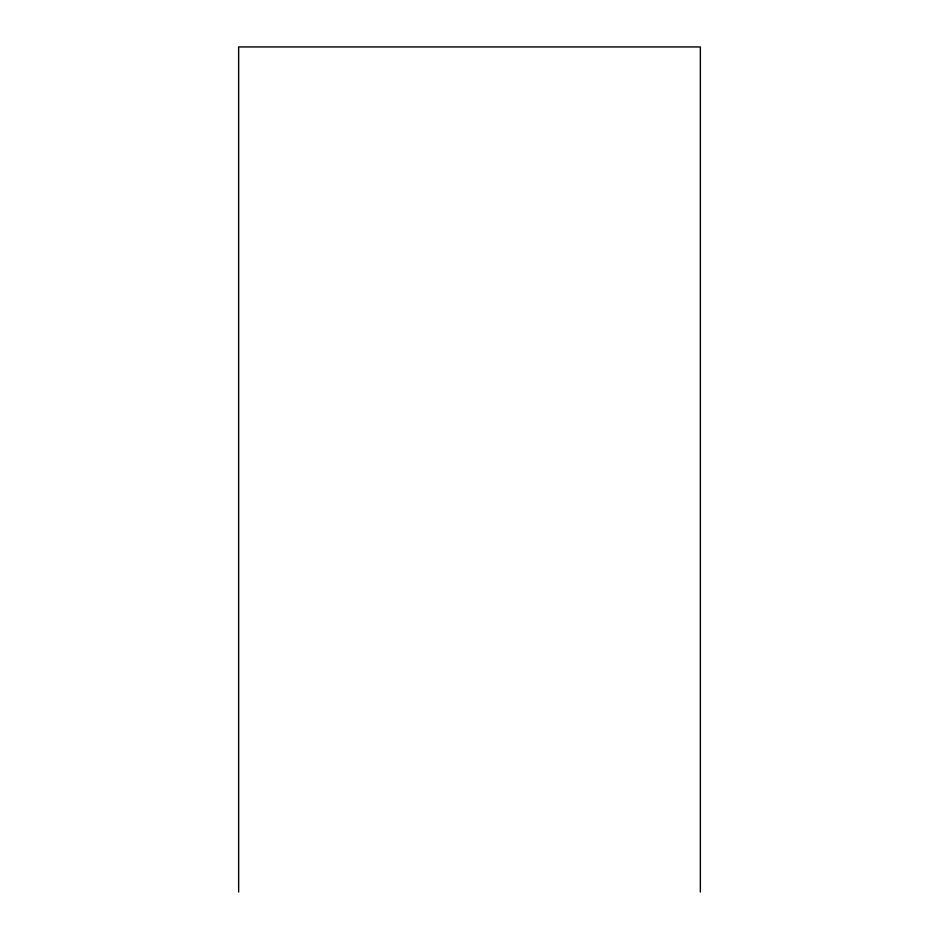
<?xml version="1.0" encoding="UTF-8"?>
<svg xmlns="http://www.w3.org/2000/svg" width="939" height="939" viewBox="0 0 939 939"><rect width="100%" height="100%" fill="white"/><g stroke="black" fill="none" stroke-linecap="round" stroke-linejoin="round"><path stroke-width="1.41" d="M700.353 892.05L700.353 46.95L238.647 46.95L238.647 892.05"/></g></svg>
